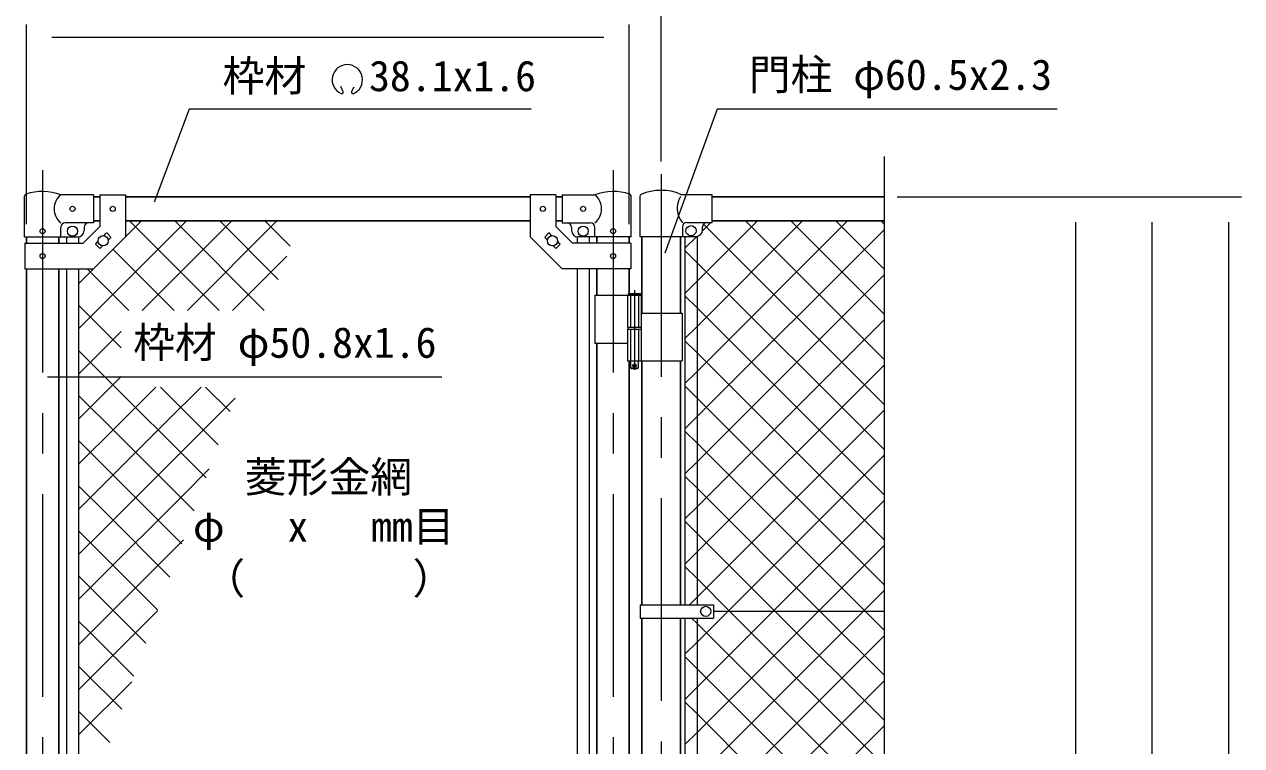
# Model space of a CAD drawing. Units: millimetres, scale not verified. Extents: x -4200 to 4200, y -2970 to 2970.
# Drawn here: x -2582 to -674, y 601 to 1732 of the extents above; entities that cross this region are included whole.
import ezdxf
from ezdxf.enums import TextEntityAlignment as Align

# ---------------------------------------------------------------- set-up
doc = ezdxf.new("R2010")
doc.units = ezdxf.units.MM
doc.header["$LTSCALE"] = 10
doc.linetypes.add('DASHED', pattern=[7.5, 6, -1.5])
doc.linetypes.add('USER1', pattern=[50.8, 31.75, -6.35, 6.35, -6.35])
for name, color, linetype, lineweight in [('0-1_D-STR-TXT', 7, 'Continuous', 13), ('0-2_D-BMK', 2, 'USER1', 13), ('0-3_D-STR1', 1, 'Continuous', 25), ('0-4_D-STR3', 3, 'Continuous', 13), ('0-8_D-STR-DIM', 7, 'Continuous', 13), ('0-B_D-STR2', 7, 'Continuous', 13)]:
    doc.layers.add(name, color=color, linetype=linetype, lineweight=lineweight)
doc.styles.add('ＭＳ ゴシック', font='')
doc.styles.get('ＭＳ ゴシック').set_extended_font_data('MS Gothic')

msp = doc.modelspace()

# ---------------------------------------------------------------- linework, layer by layer
at = {"layer": '0-1_D-STR-TXT'}
for p, q in [((-2082.01, 1625.75), (-2085.84, 1633.96)), ((-2069.42, 1625.74), (-2064.9, 1633.58))]:
    msp.add_line(p, q, dxfattribs=at)
for points in [[(-1787.47, 1598.46), (-2323.67, 1598.46), (-2378.23, 1452.8)], [(-963.15, 1598.46), (-1496.31, 1598.46), (-1578.24, 1372.73)], [(-1927.66, 1178.29), (-2348.49, 1178.29), (-2545.64, 1178.29)]]:
    msp.add_lwpolyline(points, dxfattribs=at)
for centre, radius, start, end in [((-2075.72, 1644.63), 23.75, 292.92895, 245.65759), ((-2084.47, 1625.29), 2.5, 245.55066, 10.6575), ((-2066.97, 1625.28), 2.5, 169.34241, 276.63708)]:
    msp.add_arc(centre, radius, start, end, dxfattribs=at)
at = {"layer": '0-2_D-BMK'}
for p, q in [((-2553.4, 1503.1), (-2553.4, -535.29)), ((-1659.2, 1503.1), (-1659.2, -535.29)), ((-1584.05, 1496.61), (-1584.05, -849.21)), ((-1625.78, 1314.79), (-1625.78, 1189.9)), ((-1629.4, 1196.87), (-1622.15, 1196.87))]:
    msp.add_line(p, q, dxfattribs=at)
at = {"layer": '0-3_D-STR1'}
for p, q in [((-2473.4, 1461.37), (-2463.4, 1461.37)), ((-2423.4, 1461.37), (-1789.2, 1461.37)), ((-1749.2, 1461.37), (-1739.2, 1461.37)), ((-1504.05, 1461.37), (-1234.05, 1461.37)), ((-2473.4, 1423.37), (-2463.4, 1423.37)), ((-2423.4, 1423.37), (-1789.2, 1423.37)), ((-1749.2, 1423.37), (-1739.2, 1423.37)), ((-1504.05, 1423.37), (-1234.05, 1423.37)), ((-2578.8, 1398.37), (-2578.8, 1388.32)), ((-2528, 1398.37), (-2528, 1388.32)), ((-1684.6, 1398.37), (-1684.6, 1388.32)), ((-1633.8, 1398.37), (-1633.8, 1388.32)), ((-1614.3, 1399.07), (-1614.3, 1278.87)), ((-1553.8, 1399.07), (-1553.8, 1278.87)), ((-2578.8, 1348.32), (-2578.8, 511.37)), ((-2528, 1348.32), (-2528, 511.37)), ((-1684.6, 1348.32), (-1684.6, 1306.87)), ((-1633.8, 1348.32), (-1633.8, 1309.87)), ((-1684.6, 1231.87), (-1684.6, 511.37)), ((-1633.8, 1203.87), (-1633.8, 511.37)), ((-1614.3, 1203.87), (-1614.3, 821.87)), ((-1553.8, 1203.87), (-1553.8, 821.87)), ((-1614.3, 800.87), (-1614.3, 171.87)), ((-1553.8, 800.87), (-1553.8, 171.87))]:
    msp.add_line(p, q, dxfattribs=at)
at = {"layer": '0-4_D-STR3'}
for p, q in [((-2581.95, 1398.37), (-2581.95, 1462.06)), ((-2473.4, 1464.37), (-2524.85, 1464.37)), ((-2473.4, 1464.37), (-2473.4, 1420.37)), ((-2463.4, 1464.57), (-2463.4, 1414.89)), ((-2463.4, 1464.57), (-2423.4, 1464.57)), ((-2423.4, 1464.57), (-2423.4, 1398.32)), ((-1789.2, 1464.57), (-1789.2, 1398.32)), ((-1749.2, 1464.57), (-1789.2, 1464.57)), ((-1749.2, 1464.57), (-1749.2, 1414.89)), ((-1739.2, 1464.37), (-1687.75, 1464.37)), ((-1739.2, 1464.37), (-1739.2, 1420.37)), ((-1630.65, 1398.37), (-1630.65, 1462.06)), ((-1617.45, 1461.92), (-1617.45, 1399.07)), ((-1552.91, 1465.07), (-1504.05, 1465.07)), ((-1504.05, 1421.07), (-1504.05, 1465.07)), ((-2524.85, 1398.37), (-2524.85, 1413.37)), ((-2473.4, 1420.37), (-2517.85, 1420.37)), ((-2489.96, 1388.32), (-2463.4, 1414.89)), ((-2488.4, 1413.37), (-2488.4, 1408.37)), ((-1722.63, 1388.32), (-1749.2, 1414.89)), ((-1739.2, 1420.37), (-1694.75, 1420.37)), ((-1724.2, 1413.37), (-1724.2, 1408.37)), ((-1687.75, 1398.37), (-1687.75, 1413.37)), ((-1550.65, 1414.07), (-1550.65, 1399.07)), ((-1543.65, 1421.07), (-1504.05, 1421.07)), ((-1519.05, 1409.07), (-1519.05, 1414.07)), ((-2581.95, 1398.37), (-2524.85, 1398.37)), ((-2524.85, 1398.37), (-2498.4, 1398.37)), ((-2515.9, 1398.37), (-2515.9, 1388.32)), ((-2496.9, 1398.37), (-2496.9, 1388.32)), ((-2457.52, 1400.27), (-2453.8, 1403.98)), ((-2452.39, 1403.98), (-2446.73, 1398.33)), ((-2450.44, 1393.2), (-2446.73, 1396.91)), ((-1760.21, 1403.98), (-1765.86, 1398.33)), ((-1762.15, 1393.2), (-1765.86, 1396.91)), ((-1755.08, 1400.27), (-1758.79, 1403.98)), ((-1715.7, 1398.37), (-1715.7, 1388.32)), ((-1687.75, 1398.37), (-1714.2, 1398.37)), ((-1696.7, 1398.37), (-1696.7, 1388.32)), ((-1630.65, 1398.37), (-1687.75, 1398.37)), ((-1617.45, 1399.07), (-1529.05, 1399.07)), ((-1546.55, 1399.07), (-1546.55, 821.87)), ((-1527.55, 1399.07), (-1527.55, 821.87)), ((-2581.1, 1388.32), (-2489.96, 1388.32)), ((-2581.1, 1388.32), (-2581.1, 1348.32)), ((-2470.06, 1387.72), (-2466.35, 1391.44)), ((-2470.06, 1386.31), (-2464.41, 1380.65)), ((-2462.99, 1380.65), (-2459.28, 1384.37)), ((-1749.6, 1380.65), (-1753.32, 1384.37)), ((-1742.53, 1386.31), (-1748.19, 1380.65)), ((-1742.53, 1387.72), (-1746.24, 1391.44)), ((-1631.5, 1388.32), (-1722.63, 1388.32)), ((-1631.5, 1388.32), (-1631.5, 1348.32)), ((-2515.9, 1348.32), (-2515.9, 513.87)), ((-2496.9, 1348.32), (-2496.9, 513.87)), ((-1715.7, 1348.32), (-1715.7, 513.87)), ((-1696.7, 1348.32), (-1696.7, 513.87)), ((-1687.75, 1306.87), (-1687.75, 1231.87)), ((-1687.75, 1306.87), (-1614.98, 1306.87)), ((-1636.58, 1306.87), (-1636.58, 1256.87)), ((-1615.78, 1308.87), (-1635.78, 1308.87)), ((-1634.78, 1309.87), (-1616.78, 1309.87)), ((-1615.78, 1308.87), (-1616.78, 1309.87)), ((-1615.78, 1308.87), (-1615.78, 1306.87)), ((-1614.98, 1306.87), (-1614.98, 1256.87)), ((-1614.98, 1278.87), (-1550.75, 1278.87)), ((-1550.75, 1278.87), (-1550.75, 1203.87)), ((-1636.58, 1256.87), (-1614.98, 1256.87)), ((-1636.58, 1253.87), (-1614.98, 1253.87)), ((-1636.58, 1253.87), (-1636.58, 1203.87)), ((-1636.28, 1256.87), (-1636.28, 1253.87)), ((-1636.28, 1253.87), (-1615.28, 1253.87)), ((-1615.28, 1256.87), (-1615.28, 1253.87)), ((-1614.98, 1253.87), (-1614.98, 1203.87)), ((-1687.75, 1231.87), (-1636.8, 1231.87)), ((-1636.58, 1203.87), (-1550.75, 1203.87)), ((-1631.78, 1203.87), (-1631.78, 1192.87)), ((-1630.78, 1191.87), (-1631.78, 1192.87)), ((-1630.78, 1191.87), (-1620.78, 1191.87)), ((-1620.78, 1191.87), (-1619.78, 1192.87)), ((-1616.85, 821.87), (-1616.85, 800.87)), ((-1616.85, 821.87), (-1502.05, 821.87)), ((-1502.05, 821.87), (-1502.05, 800.87)), ((-1234.05, 811.37), (-1502.05, 811.37)), ((-1616.85, 800.87), (-1502.05, 800.87)), ((-1546.55, 800.87), (-1546.55, 171.87)), ((-1527.55, 800.87), (-1527.55, 171.87))]:
    msp.add_line(p, q, dxfattribs=at)
at = {"layer": '0-4_D-STR3', "linetype": 'DASHED'}
for p, q in [((-1632.08, 1306.87), (-1632.08, 1256.87)), ((-1619.48, 1306.87), (-1619.48, 1256.87)), ((-1632.08, 1253.87), (-1632.08, 1203.87)), ((-1619.48, 1253.87), (-1619.48, 1203.87))]:
    msp.add_line(p, q, dxfattribs=at)
at = {"layer": '0-4_D-STR3'}
for points in [[(-2581.1, 1348.32), (-2473.4, 1348.32), (-2423.4, 1398.32)], [(-1631.5, 1348.32), (-1739.2, 1348.32), (-1789.2, 1398.32)], [(-1634.78, 1309.87), (-1635.78, 1308.87), (-1635.78, 1306.87)], [(-1619.78, 1203.87), (-1619.78, 1192.87), (-1631.78, 1192.87)]]:
    msp.add_lwpolyline(points, dxfattribs=at)
for centre, radius in [((-2506.4, 1442.37), 4), ((-2443.4, 1442.32), 4), ((-1769.2, 1442.32), 4), ((-1706.2, 1442.37), 4), ((-2506.4, 1407.37), 8), ((-1706.2, 1407.37), 8), ((-1537.05, 1408.07), 8), ((-2553.4, 1407.37), 4), ((-2458.4, 1392.32), 8), ((-1754.2, 1392.32), 8), ((-1659.2, 1407.37), 4), ((-2553.4, 1368.32), 4), ((-1659.2, 1368.32), 4), ((-1625.78, 1196.87), 2.5), ((-1514.05, 811.37), 8)]:
    msp.add_circle(centre, radius, dxfattribs=at)
for centre, radius, start, end in [((-2553.4, 1389.64), 80, 69.0916, 109.22051), ((-1659.2, 1389.64), 80, 70.77949, 110.9084), ((-1584.05, 1391.37), 80, 67.09875, 113.10629), ((-2578.65, 1462.06), 3.3, 109.22051, 180), ((-2506.65, 1442.37), 28.55, 129.59418, 230.40582), ((-1705.94, 1442.37), 28.55, 309.59418, 50.40582), ((-1633.95, 1462.06), 3.3, 0, 70.77949), ((-1614.15, 1461.92), 3.3, 113.10629, 180), ((-1525.52, 1443.12), 33.4, 146.35914, 222.2959), ((-2517.85, 1413.37), 7, 90, 180), ((-2481.4, 1413.37), 7, 90, 180), ((-1731.2, 1413.37), 7, 0, 90), ((-1694.75, 1413.37), 7, 0, 90), ((-1543.65, 1414.07), 7, 90, 180), ((-1512.05, 1414.07), 7, 90, 180), ((-2498.4, 1408.37), 10, 270, 0), ((-2453.09, 1403.28), 1, 45, 135), ((-2447.44, 1397.62), 1, 315, 45), ((-1765.16, 1397.62), 1, 135, 225), ((-1759.5, 1403.28), 1, 45, 135), ((-1714.2, 1408.37), 10, 180, 270), ((-1529.05, 1409.07), 10, 270, 0), ((-2469.36, 1387.01), 1, 135, 225), ((-2463.7, 1381.36), 1, 225, 315), ((-1748.89, 1381.36), 1, 225, 315), ((-1743.24, 1387.01), 1, 315, 45)]:
    msp.add_arc(centre, radius, start, end, dxfattribs=at)
at = {"layer": '0-8_D-STR-DIM'}
for p, q in [((-1584.05, 1516.61), (-1584.05, 1851.37)), ((-2578.8, 1418.37), (-2578.8, 1731.37)), ((-1633.8, 1418.37), (-1633.8, 1731.37)), ((-2538.8, 1711.37), (-1673.8, 1711.37)), ((-1234.05, 512.02), (-1234.05, 1524.37)), ((-1214.05, 1461.37), (-914.05, 1461.37)), ((-1214.05, 1461.37), (-794.05, 1461.37)), ((-1214.05, 1461.37), (-674.05, 1461.37)), ((-934.05, -448.63), (-934.05, 1421.37)), ((-814.05, -498.63), (-814.05, 1421.37)), ((-694.05, -798.63), (-694.05, 1421.37))]:
    msp.add_line(p, q, dxfattribs=at)
at = {"layer": '0-B_D-STR2'}
for p, q in [((-2496.9, 1324.78), (-2398.31, 1423.37)), ((-2496.9, 1254.07), (-2327.6, 1423.37)), ((-2276.62, 1283.07), (-2416.92, 1423.37)), ((-2397.18, 1283.07), (-2256.89, 1423.37)), ((-2205.91, 1283.07), (-2346.21, 1423.37)), ((-2326.47, 1283.07), (-2186.18, 1423.37)), ((-2183.94, 1331.81), (-2275.5, 1423.37)), ((-2165.07, 1383.65), (-2204.79, 1423.37)), ((-1527.55, 1328.8), (-1432.98, 1423.37)), ((-1527.55, 1258.09), (-1362.27, 1423.37)), ((-1527.55, 1187.38), (-1291.56, 1423.37)), ((-1519.15, 1407.91), (-1505.99, 1421.07)), ((-1234.05, 1135.11), (-1517.45, 1418.51)), ((-1504.05, 1423.01), (-1503.69, 1423.37)), ((-1234.05, 1205.82), (-1451.59, 1423.37)), ((-1234.05, 1276.53), (-1380.88, 1423.37)), ((-1234.05, 1347.25), (-1310.17, 1423.37)), ((-1234.05, 1417.96), (-1239.46, 1423.37)), ((-1546.55, 1380.51), (-1527.9, 1399.15)), ((-1527.55, 1116.67), (-1234.05, 1410.17)), ((-2347.33, 1283.07), (-2442.99, 1378.73)), ((-1527.55, 1357.9), (-1546.55, 1376.9)), ((-2255.76, 1283.07), (-2170.72, 1368.11)), ((-1234.05, 1064.4), (-1527.55, 1357.9)), ((-2418.04, 1283.07), (-2483.29, 1348.32)), ((-1527.55, 1045.96), (-1234.05, 1339.46)), ((-1546.55, 1309.8), (-1527.55, 1328.8)), ((-1527.55, 1287.19), (-1546.55, 1306.19)), ((-2429.95, 1224.26), (-2496.9, 1291.21)), ((-1234.05, 993.69), (-1527.55, 1287.19)), ((-1527.55, 975.25), (-1234.05, 1268.75)), ((-2496.9, 1183.36), (-2429.95, 1250.31)), ((-1546.55, 1239.09), (-1527.55, 1258.09)), ((-1527.55, 1216.48), (-1546.55, 1235.48)), ((-2431.05, 1154.66), (-2496.9, 1220.5)), ((-1234.05, 922.98), (-1527.55, 1216.48)), ((-1546.55, 1168.38), (-1527.55, 1187.38)), ((-1527.55, 904.54), (-1234.05, 1198.04)), ((-2496.9, 1112.65), (-2429.95, 1179.6)), ((-1527.55, 1145.77), (-1546.55, 1164.77)), ((-2439.26, 1092.16), (-2496.9, 1149.79)), ((-2331.55, 1055.15), (-2431.05, 1154.66)), ((-2278.28, 1072.6), (-2368.75, 1163.07)), ((-2259.41, 1124.44), (-2298.04, 1163.07)), ((-1234.05, 852.27), (-1527.55, 1145.77)), ((-1546.55, 1097.67), (-1527.55, 1116.67)), ((-2331.55, 984.44), (-2439.26, 1092.16)), ((-1527.55, 1075.06), (-1546.55, 1094.06)), ((-2447.47, 1029.66), (-2496.9, 1079.08)), ((-1263.85, 811.37), (-1527.55, 1075.06)), ((-2297.15, 1020.76), (-2331.55, 1055.15)), ((-1479.29, 811.37), (-1234.05, 1056.61)), ((-1546.55, 1026.96), (-1527.55, 1045.96)), ((-2334.89, 917.07), (-2447.47, 1029.66)), ((-1527.55, 1004.35), (-1546.55, 1023.35)), ((-2455.69, 967.16), (-2496.9, 1008.37)), ((-1334.56, 811.37), (-1527.55, 1004.35)), ((-2316.02, 968.91), (-2331.55, 984.44)), ((-1546.55, 956.25), (-1527.55, 975.25)), ((-1408.58, 811.37), (-1234.05, 985.9)), ((-2353.76, 865.23), (-2455.69, 967.16)), ((-2463.9, 904.66), (-2496.9, 937.66)), ((-1527.55, 933.64), (-1546.55, 952.64)), ((-2480.93, 775.06), (-2332.58, 923.41)), ((-1405.27, 811.37), (-1527.55, 933.64)), ((-2372.63, 813.39), (-2463.9, 904.66)), ((-1546.55, 885.54), (-1527.55, 904.54)), ((-1337.87, 811.37), (-1234.05, 915.19)), ((-1527.55, 862.93), (-1546.55, 881.93)), ((-2472.11, 842.16), (-2496.9, 866.95)), ((-1475.99, 811.37), (-1527.55, 862.93)), ((-2391.49, 761.55), (-2472.11, 842.16)), ((-1267.16, 811.37), (-1234.05, 844.48)), ((-2491.62, 693.66), (-2373.05, 812.23)), ((-1527.55, 763.11), (-1479.29, 811.37)), ((-1527.55, 692.4), (-1408.58, 811.37)), ((-1527.55, 621.69), (-1337.87, 811.37)), ((-1527.55, 550.98), (-1267.16, 811.37)), ((-1234.05, 569.43), (-1475.99, 811.37)), ((-1234.05, 640.14), (-1405.27, 811.37)), ((-1234.05, 710.85), (-1334.56, 811.37)), ((-1234.05, 781.56), (-1263.85, 811.37)), ((-2480.32, 779.66), (-2496.9, 796.24)), ((-2496.9, 759.09), (-2480.93, 775.06)), ((-2410.36, 709.71), (-2480.32, 779.66)), ((-1527.55, 480.27), (-1234.05, 773.77)), ((-1546.55, 744.11), (-1527.55, 763.11)), ((-2488.53, 717.16), (-2496.9, 725.53)), ((-1527.55, 721.51), (-1546.55, 740.51)), ((-2429.23, 657.86), (-2488.53, 717.16)), ((-1234.05, 428.01), (-1527.55, 721.51)), ((-2496.9, 617.67), (-2413.51, 701.06)), ((-2496.9, 688.38), (-2491.62, 693.66)), ((-1546.55, 673.4), (-1527.55, 692.4)), ((-1527.55, 409.56), (-1234.05, 703.06)), ((-1527.55, 650.8), (-1546.55, 669.8)), ((-2496.75, 654.67), (-2496.9, 654.82)), ((-2448.1, 606.02), (-2496.75, 654.67)), ((-1234.05, 357.3), (-1527.55, 650.8)), ((-1527.55, 338.85), (-1234.05, 632.35)), ((-1546.55, 602.69), (-1527.55, 621.69))]:
    msp.add_line(p, q, dxfattribs=at)
for points in [[(-2496.9, 1041.94), (-2438.14, 1100.69), (-2384.89, 1153.94), (-2375.76, 1163.07)], [(-2496.9, 971.23), (-2448.84, 1019.28), (-2359.04, 1109.08), (-2305.05, 1163.07)], [(-2496.9, 900.52), (-2459.53, 937.88), (-2333.19, 1064.22), (-2251.65, 1145.76)], [(-1539.5, 821.87), (-1527.55, 833.82), (-1234.05, 1127.32)], [(-2496.9, 829.8), (-2470.23, 856.47), (-2331.55, 995.15), (-2292.12, 1034.58)], [(-1224.99, 489.66), (-1527.55, 792.22), (-1536.2, 800.87)]]:
    msp.add_lwpolyline(points, dxfattribs=at)

# ---------------------------------------------------------------- texts
at = {"layer": '0-1_D-STR-TXT', "style": 'ＭＳ ゴシック'}
for s, p in [('枠材 \u300038.1x1.6', (-2271.22, 1612.32)), ('門柱 φ60.5x2.3', (-1446.65, 1614.35)), ('枠材 φ50.8x1.6', (-2411.42, 1194.43)), ('菱形金網', (-2236.5, 983.77)), ('φ\u3000 x\u3000 mm目', (-2317.71, 906.18)), ('（\u3000\u3000\u3000\u3000）', (-2301.47, 824.53))]:
    msp.add_text(s, height=48.09, dxfattribs=at).set_placement(p, align=Align.BOTTOM_LEFT)

doc.saveas('drawing.dxf')
